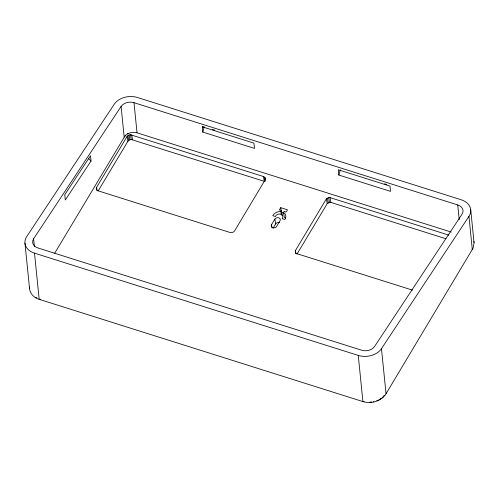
<?xml version="1.0" encoding="UTF-8"?>
<svg xmlns="http://www.w3.org/2000/svg" width="499" height="499" viewBox="0 0 499 499"><rect width="100%" height="100%" fill="white"/><g stroke="black" fill="none" stroke-linecap="round" stroke-linejoin="round"><path stroke-width="0.75" d="M295.458 253.168L295.302 250.741L326.396 198.827L328.679 197.629L330.02 197.604L448.869 235.154M202.812 132.079L202.282 126.802L253.941 143.126L254.478 148.396L202.812 132.079L204.259 126.846M338.852 175.055L338.322 169.779L389.981 186.096L390.517 191.373L338.852 175.055L340.306 169.822M96.482 189.795L96.594 187.381L127.089 136.452L129.073 134.948L130.407 134.718L263.46 176.527L264.925 177.501L265.599 179.833M24.95 243.075L29.56 288.728C30.009 293.911 34.375 297.915 39.178 299.319L362.916 401.589C371.169 404.128 381.298 401.227 386.033 393.773L473.177 247.984L474.044 242.676L470.732 209.836M54.69 253.236L124.825 136.264A9.699 7.516 -9.8 0 1 128.555 133.426A9.631 7.46 -9.8 0 1 137.038 132.821M98.209 190.843L127.919 141.236L129.896 139.732L131.231 139.502L264.283 181.312L263.46 176.527M285.646 218.275L284.311 217.233L283.488 212.443L284.106 211.414L286.158 212.063L287.505 209.811L280.731 207.671L279.384 209.923L281.436 210.572L282.259 215.356M271.481 224.743L274.855 219.117A2.894 2.239 -9.8 0 1 278.698 217.82A2.894 2.239 -9.8 0 1 280.02 220.745L276.646 226.378A2.894 2.239 -9.8 0 1 272.803 227.669A2.894 2.239 -9.8 0 1 271.481 224.743L271.955 227.482M281.405 215.019L280.818 211.601L281.436 210.572M273.059 228.28L275.679 223.901A2.894 2.239 -9.8 0 1 279.527 222.604M296.93 254.197L327.225 203.611L329.508 202.413L330.849 202.388L445.981 238.765M33.62 238.759L121.095 106.443A9.643 7.005 -5.8 0 1 133.994 102.675L457.739 204.946A9.643 7.005 -5.8 0 1 462.062 214.152L374.587 346.468A9.643 7.005 -5.8 0 1 361.688 350.236L37.943 247.966A9.643 7.005 -5.8 0 1 33.62 238.759L34.4 246.487M91.024 161.058L65.294 199.974L64.758 194.697L90.487 155.782L91.024 161.058L88.373 158.395M386.033 393.773L381.473 348.645L468.948 216.329A17.353 12.606 -5.8 0 0 461.17 199.756L137.425 97.492A17.353 12.606 -5.8 0 0 114.209 104.266L26.734 236.582A17.353 12.606 -5.8 0 0 34.512 253.155L39.178 299.319L40.55 299.225M124.825 136.264L125.667 135.142M383.731 395.863L384.904 395.389M382.215 397.323L383.531 396.898M127.501 133.688L128.555 133.426M380.226 398.682L381.935 398.264M378.891 399.662L380.144 399.474M364.145 401.452L362.916 401.589L358.257 355.419L34.512 253.155M369.934 402.113L371.686 401.988L371.686 402.337M376.745 400.56L378.192 400.497M202.282 126.802L203.604 126.833M35.429 297.654L36.826 297.753M280.818 211.601C277.606 211.22 274.388 212.911 272.747 215.68L275.429 216.529C276.876 212.156 285.347 213.946 282.203 218.668L284.885 219.516C286.495 217.24 286.12 213.747 283.488 212.443M412.505 290.131L297.123 253.742L295.658 252.768L295.221 251.802M212.381 129.409L214.595 130.108M384.586 183.807L386.8 184.511M451.127 232.041L137.038 132.821L133.994 102.675M283.588 213.098L281.555 212.462L280.731 207.671M373.427 401.683L373.926 401.945M96.245 188.429L96.706 189.926L97.598 190.655L230.569 232.646L231.916 232.621L233.738 231.848L234.555 230.95L265.044 180.039L265.362 178.467M330.02 197.604L330.849 202.388M328.679 197.629L329.508 202.413M327.406 198.059L328.23 202.844M326.396 198.827L327.225 203.611M295.302 250.741L295.776 253.48M274.855 219.117L275.679 223.901M264.925 177.501L265.281 179.553M264.532 177.095L265.237 181.199M131.705 134.898L132.534 139.683M130.407 134.718L131.231 139.502M129.073 134.948L129.896 139.732M127.906 135.56L128.736 140.344M127.089 136.452L127.919 141.236M96.594 187.381L97.18 190.799M473.85 241.516L474.044 242.676M468.948 216.329L472.316 249.687M457.739 204.946L459.217 219.629M121.095 106.443L124.195 137.163M29.56 286.95L29.56 288.728M381.473 348.645A17.353 12.606 -5.8 0 1 358.257 355.419"/></g></svg>
